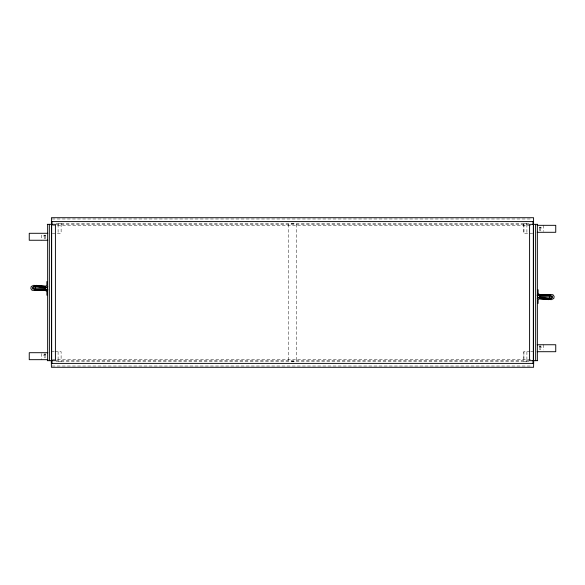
<?xml version="1.0" encoding="UTF-8"?>
<svg xmlns="http://www.w3.org/2000/svg" width="585" height="585" viewBox="0 0 585 585"><rect width="100%" height="100%" fill="white"/><g stroke="black" fill="none" stroke-linecap="round" stroke-linejoin="round"><path stroke-width="0.44" stroke-dasharray="2.92 2.19" d="M52.036 218.987L532.05 218.987M55.992 223.711L529.008 223.711M55.992 224.333L529.008 224.333M52.343 225.327L532.657 225.327M539.29 227.192L541.081 227.192L541.081 230.329L539.29 230.329M52.277 233.291L61.132 233.291L61.103 224.333M532.723 233.291L523.867 233.291L523.867 224.333M45.71 235.25L43.919 235.25L43.919 238.387L45.71 238.387M539.29 346.612L541.081 346.612L541.081 349.75L539.29 349.75M51.429 351.709L53.966 351.709M54.814 351.709L61.132 351.709L61.103 360.667M530.185 351.709L523.867 351.709L523.867 360.667M531.034 351.709L533.571 351.709M45.71 354.671L43.919 354.671L43.919 357.808L45.71 357.808M52.343 359.673L532.657 359.673M55.992 360.667L529.008 360.667M55.992 361.289L529.008 361.289M52.036 366.013L532.05 366.013M543.648 225.327L543.648 231.426M543.648 344.748L543.648 349.969M540.752 227.068L540.752 231.426M540.752 345.618L540.752 349.969M539.29 227.068L539.29 231.426M539.29 345.618L539.29 349.969M526.902 224.333L526.902 233.291M526.902 351.709L526.902 360.667M526.741 223.711L523.48 223.711M526.741 361.289L523.48 361.289M523.897 224.333L523.897 233.291M523.897 351.709L523.897 360.667M296.478 224.333L296.478 360.667M294.131 223.711L290.869 223.711M288.515 224.333L288.515 360.667M61.52 223.711L58.251 223.711M61.52 361.289L58.251 361.289M58.098 224.333L58.098 233.291M58.098 351.709L58.098 360.667M45.71 235.031L45.71 239.382M45.71 353.574L45.71 357.932M44.248 235.031L44.248 239.382M44.248 353.574L44.248 357.932M41.352 235.031L41.352 240.252M41.352 353.574L41.352 359.673M294.131 361.252L290.869 361.501L294.131 361.252"/><path stroke-width="0.88" d="M44.687 287.176L44.687 289.619L46.888 291.732L46.888 295.235M45.447 287.813L45.447 288.975L46.617 290.145L47.78 290.145M539.553 297.187L539.553 296.025L538.383 294.855L537.22 294.855M540.313 297.823L540.313 295.381L538.112 293.268L538.112 289.765M45.784 286.116L46.888 285.056L46.888 281.553M539.216 298.884L538.112 299.944L538.112 303.447M46.617 286.643L47.78 286.643M538.383 298.357L537.22 298.357M45.272 290.372L32.694 290.379L31.561 289.889L30.851 288.354L31.217 286.518L33.63 285.341L45.396 286.292L36.358 285.363L34.069 286.496L33.681 288.332L34.53 289.926L36.285 290.555L44.709 290.138L44.643 288.851L36.475 289.253L35.429 288.88L35.202 287.374L36.599 286.687L46.997 287.688M538.003 297.312L548.401 298.313L549.798 297.626L549.571 296.12L548.525 295.747L540.357 296.149L540.291 294.862L548.715 294.445L550.47 295.074L551.319 296.668L550.931 298.504L548.642 299.637L539.567 298.752L551.37 299.659L553.783 298.482L554.149 296.646L553.439 295.111L552.306 294.621L539.728 294.628M45.184 289.078L32.577 288.924L32.394 287.367L33.703 286.635L34.939 286.73M539.816 295.922L552.423 296.076L552.606 297.633L551.297 298.365L550.061 298.27M51.429 221.598L533.571 221.598M47.305 224.333L55.407 224.333L55.407 360.667L47.305 360.667M537.695 224.333L529.593 224.333L529.593 360.667L537.695 360.667M537.191 225.327L555.75 225.327L555.75 232.296L537.191 232.296M47.809 233.291L29.25 233.291L29.25 240.252L47.809 240.252M537.191 344.748L555.75 344.748L555.75 351.709L537.191 351.709M47.809 352.704L29.25 352.704L29.25 359.673L47.809 359.673M51.29 360.667L51.429 367.285L533.571 367.285L533.71 360.667M51.429 363.402L533.571 363.402M538.485 297.334L549.447 298.218M46.515 287.666L35.553 286.782M537.483 294.635L538.295 294.716L538.471 295.52L537.769 295.93L537.154 295.388M47.517 290.365L46.705 290.284L46.529 289.48L47.231 289.07L47.846 289.612M540.291 294.862L540.357 296.149M44.709 290.138L44.643 288.851M537.352 224.333L537.352 360.667M535.604 224.333L535.663 360.667M533.571 224.333L533.571 217.715L51.429 217.715L51.429 224.333M533.418 224.333L533.418 360.667M533.366 224.333L533.366 360.667M532.964 221.722L532.964 224.464M532.964 360.536L532.964 363.278M52.036 221.722L52.036 224.464M52.036 360.536L52.036 363.278M51.634 224.333L51.634 360.667M51.582 224.333L51.582 360.667M49.337 224.333L49.396 360.667M47.648 224.333L47.648 360.667"/></g></svg>
